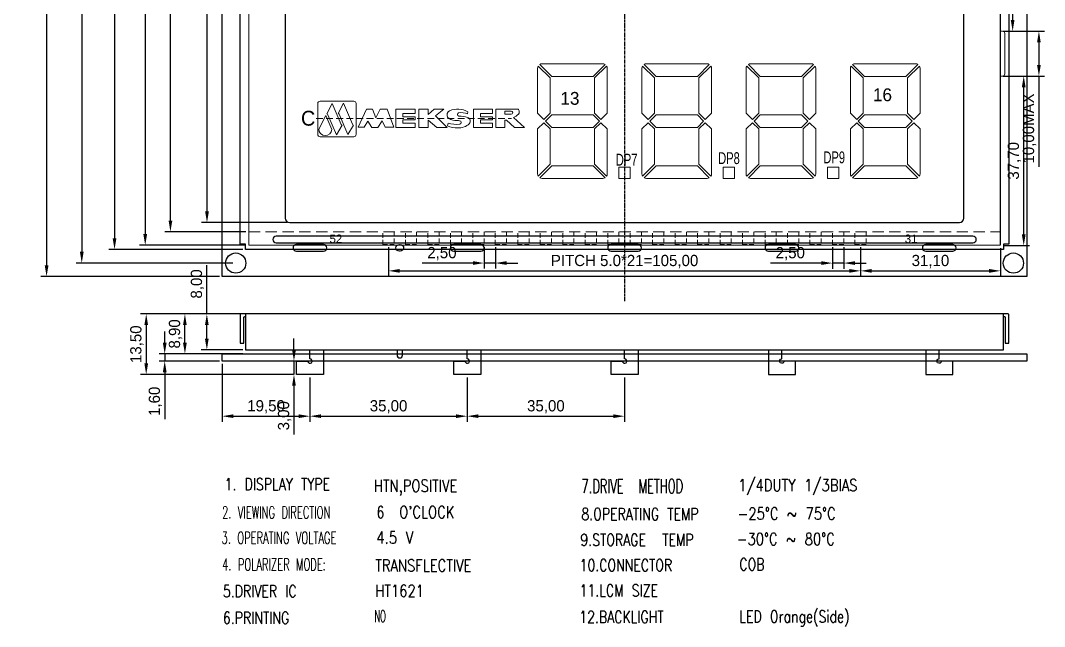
# Model space of a CAD drawing. Header units: millimetres. Extents: x 455 to 3181, y 44 to 381.
# Drawn here: x 455 to 682.8, y 92.1 to 227 of the extents above; entities that cross this region are included whole.
import ezdxf

# ---------------------------------------------------------------- set-up
doc = ezdxf.new("R2010")
doc.units = ezdxf.units.MM
doc.linetypes.add('CENTER', pattern=[2, 1.25, -0.25, 0.25, -0.25])
doc.linetypes.add('DASHED', pattern=[0.75, 0.5, -0.25])
for name, color, linetype in [('BZ', 67, 'Continuous'), ('D', 6, 'Continuous'), ('DWG', 7, 'Continuous'), ('LCD', 4, 'Continuous'), ('PCB', 3, 'Continuous')]:
    doc.layers.add(name, color=color, linetype=linetype)
doc.styles.add('style1', font='txt.shx')
doc.dimstyles.new('ISO-25', dxfattribs={"dimtxt": 2.5, "dimasz": 2.5, "dimexe": 1.25, "dimexo": 0.625, "dimtad": 1, "dimzin": 1, "dimtxsty": 'Standard', "dimcen": 2.5, "dimadec": 0, "dimazin": 0, "dimtfac": 1, "dimtmove": 0, "dimatfit": 3, "dimfxl": 0, "dimarcsym": 0})

# ---------------------------------------------------------------- blocks, each defined once
blk = doc.blocks.new('*D42')
at = {"layer": 'D', "color": 0, "lineweight": -2}
for p, q in [((505.15, 304.21), (487.1, 304.21)), ((488.35, 182.41), (488.35, 301.71)), ((505.15, 179.91), (487.1, 179.91))]:
    blk.add_line(p, q, dxfattribs=at)
at = {"layer": 'D', "color": 0}
for points in [[(487.94, 301.71), (488.77, 301.71), (488.35, 304.21)], [(487.94, 182.41), (488.77, 182.41), (488.35, 179.91)]]:
    blk.add_solid(points, dxfattribs=at)
at = {"layer": 'Defpoints', "color": 0}
for p in [(488.35, 304.21), (505.78, 304.21), (505.78, 179.91)]:
    blk.add_point(p, dxfattribs=at)
at = {"layer": 'D', "color": 0, "insert": (486.27, 242.06), "char_height": 2.5, "attachment_point": 5, "rotation": 90}
blk.add_mtext('COM.124,30%%P0.20', dxfattribs=at)
blk = doc.blocks.new('*D43')
at = {"layer": 'D', "color": 0, "lineweight": -2}
for p, q in [((505.15, 307.21), (481.49, 307.21)), ((482.74, 304.71), (482.74, 179.41)), ((505.15, 176.91), (481.49, 176.91))]:
    blk.add_line(p, q, dxfattribs=at)
at = {"layer": 'D', "color": 0}
for points in [[(482.33, 304.71), (483.16, 304.71), (482.74, 307.21)], [(482.33, 179.41), (483.16, 179.41), (482.74, 176.91)]]:
    blk.add_solid(points, dxfattribs=at)
at = {"layer": 'Defpoints', "color": 0}
for p in [(505.78, 307.21), (482.74, 176.91), (505.78, 176.91)]:
    blk.add_point(p, dxfattribs=at)
at = {"layer": 'D', "color": 0, "insert": (480.66, 242.06), "char_height": 2.5, "attachment_point": 5, "rotation": 90}
blk.add_mtext('LCD.130,30%%P0.20', dxfattribs=at)
blk = doc.blocks.new('*D44')
at = {"layer": 'D', "color": 0, "lineweight": -2}
for p, q in [((641.88, 176.48), (641.88, 169.97)), ((672.98, 176.28), (672.98, 169.97)), ((644.38, 171.22), (670.48, 171.22))]:
    blk.add_line(p, q, dxfattribs=at)
at = {"layer": 'D', "color": 0}
for points in [[(644.38, 171.64), (644.38, 170.8), (641.88, 171.22)], [(670.48, 171.64), (670.48, 170.8), (672.98, 171.22)]]:
    blk.add_solid(points, dxfattribs=at)
at = {"layer": 'Defpoints', "color": 0}
for p in [(641.88, 177.11), (672.98, 176.91), (672.98, 171.22)]:
    blk.add_point(p, dxfattribs=at)
at = {"layer": 'D', "color": 0, "insert": (657.43, 173.3), "char_height": 2.5, "attachment_point": 5}
blk.add_mtext('31,10', dxfattribs=at)
blk = doc.blocks.new('*D45')
at = {"layer": 'D', "color": 0, "lineweight": -2}
for p, q in [((558.13, 176.48), (558.13, 171.71)), ((560.63, 176.48), (560.63, 171.71)), ((555.63, 172.96), (544.38, 172.96)), ((560.63, 172.96), (558.13, 172.96)), ((563.13, 172.96), (565.63, 172.96))]:
    blk.add_line(p, q, dxfattribs=at)
at = {"layer": 'D', "color": 0}
for points in [[(555.63, 173.38), (555.63, 172.55), (558.13, 172.96)], [(563.13, 173.38), (563.13, 172.55), (560.63, 172.96)]]:
    blk.add_solid(points, dxfattribs=at)
at = {"layer": 'Defpoints', "color": 0}
for p in [(558.13, 177.11), (560.63, 177.11), (560.63, 172.96)]:
    blk.add_point(p, dxfattribs=at)
at = {"layer": 'D', "color": 0, "insert": (548.75, 175.05), "char_height": 2.5, "attachment_point": 5}
blk.add_mtext('2,50', dxfattribs=at)
blk = doc.blocks.new('*D46')
at = {"layer": 'D', "color": 0, "lineweight": -2}
for p, q in [((536.88, 176.48), (536.88, 169.97)), ((641.88, 176.48), (641.88, 169.97)), ((539.38, 171.22), (639.38, 171.22))]:
    blk.add_line(p, q, dxfattribs=at)
at = {"layer": 'D', "color": 0}
for points in [[(539.38, 171.64), (539.38, 170.8), (536.88, 171.22)], [(639.38, 171.64), (639.38, 170.8), (641.88, 171.22)]]:
    blk.add_solid(points, dxfattribs=at)
at = {"layer": 'Defpoints', "color": 0}
for p in [(536.88, 177.11), (641.88, 177.11), (641.88, 171.22)]:
    blk.add_point(p, dxfattribs=at)
at = {"layer": 'D', "color": 0, "insert": (589.38, 173.3), "char_height": 2.5, "attachment_point": 5}
blk.add_mtext('PITCH 5.0*21=105,00', dxfattribs=at)
blk = doc.blocks.new('*D47')
at = {"layer": 'D', "color": 0, "lineweight": -2}
for p, q in [((635.63, 176.48), (635.63, 171.7)), ((638.13, 176.48), (638.13, 171.7)), ((633.13, 172.95), (621.88, 172.95)), ((638.13, 172.95), (635.63, 172.95)), ((640.63, 172.95), (643.13, 172.95))]:
    blk.add_line(p, q, dxfattribs=at)
at = {"layer": 'D', "color": 0}
for points in [[(633.13, 173.37), (633.13, 172.54), (635.63, 172.95)], [(640.63, 173.37), (640.63, 172.54), (638.13, 172.95)]]:
    blk.add_solid(points, dxfattribs=at)
at = {"layer": 'Defpoints', "color": 0}
for p in [(635.63, 177.11), (638.13, 177.11), (635.63, 172.95)]:
    blk.add_point(p, dxfattribs=at)
at = {"layer": 'D', "color": 0, "insert": (626.25, 175.04), "char_height": 2.5, "attachment_point": 5}
blk.add_mtext('2,50', dxfattribs=at)
blk = doc.blocks.new('*D48')
at = {"layer": 'D', "color": 0, "lineweight": -2}
for p, q in [((673.6, 224.56), (682.81, 224.56)), ((681.56, 222.06), (681.56, 217.06)), ((673.6, 214.56), (682.81, 214.56)), ((681.56, 214.56), (681.56, 194.38))]:
    blk.add_line(p, q, dxfattribs=at)
at = {"layer": 'D', "color": 0}
for points in [[(681.14, 222.06), (681.97, 222.06), (681.56, 224.56)], [(681.14, 217.06), (681.97, 217.06), (681.56, 214.56)]]:
    blk.add_solid(points, dxfattribs=at)
at = {"layer": 'Defpoints', "color": 0}
for p in [(672.98, 224.56), (681.56, 224.56), (672.98, 214.56)]:
    blk.add_point(p, dxfattribs=at)
at = {"layer": 'D', "color": 0, "insert": (679.47, 202.92), "char_height": 2.5, "attachment_point": 5, "rotation": 90}
blk.add_mtext('10,00MAX', dxfattribs=at)
blk = doc.blocks.new('*D49')
at = {"layer": 'D', "color": 0, "lineweight": -2}
for p, q in [((673.6, 214.56), (679.43, 214.56)), ((678.18, 179.36), (678.18, 212.06)), ((673.6, 176.86), (679.43, 176.86))]:
    blk.add_line(p, q, dxfattribs=at)
at = {"layer": 'D', "color": 0}
for points in [[(677.76, 212.06), (678.6, 212.06), (678.18, 214.56)], [(677.76, 179.36), (678.6, 179.36), (678.18, 176.86)]]:
    blk.add_solid(points, dxfattribs=at)
at = {"layer": 'Defpoints', "color": 0}
for p in [(672.98, 214.56), (678.18, 214.56), (672.98, 176.86)]:
    blk.add_point(p, dxfattribs=at)
at = {"layer": 'D', "color": 0, "insert": (676.1, 195.71), "char_height": 2.5, "attachment_point": 5, "rotation": 90}
blk.add_mtext('37,70', dxfattribs=at)
blk = doc.blocks.new('*D51')
at = {"layer": 'D', "color": 0, "lineweight": -2}
for p, q in [((673.6, 259.56), (676.97, 259.56)), ((675.72, 257.06), (675.72, 227.06)), ((673.6, 224.56), (676.97, 224.56))]:
    blk.add_line(p, q, dxfattribs=at)
at = {"layer": 'D', "color": 0}
for points in [[(675.3, 257.06), (676.13, 257.06), (675.72, 259.56)], [(675.3, 227.06), (676.13, 227.06), (675.72, 224.56)]]:
    blk.add_solid(points, dxfattribs=at)
at = {"layer": 'Defpoints', "color": 0}
for p in [(672.98, 259.56), (672.98, 224.56), (675.72, 224.56)]:
    blk.add_point(p, dxfattribs=at)
at = {"layer": 'D', "color": 0, "insert": (673.63, 242.06), "char_height": 2.5, "attachment_point": 5, "rotation": 90}
blk.add_mtext('35,00', dxfattribs=at)
blk = doc.blocks.new('*D62')
at = {"layer": 'D', "color": 0, "lineweight": -2}
for p, q in [((514.25, 302.16), (495.23, 302.16)), ((496.48, 299.66), (496.48, 184.46)), ((514.25, 181.96), (495.23, 181.96))]:
    blk.add_line(p, q, dxfattribs=at)
at = {"layer": 'D', "color": 0}
for points in [[(496.07, 299.66), (496.9, 299.66), (496.48, 302.16)], [(496.07, 184.46), (496.9, 184.46), (496.48, 181.96)]]:
    blk.add_solid(points, dxfattribs=at)
at = {"layer": 'Defpoints', "color": 0}
for p in [(514.88, 302.16), (496.48, 181.96), (514.88, 181.96)]:
    blk.add_point(p, dxfattribs=at)
at = {"layer": 'D', "color": 0, "insert": (494.4, 242.06), "char_height": 2.5, "attachment_point": 5, "rotation": 90}
blk.add_mtext('V.A. 120,20', dxfattribs=at)
blk = doc.blocks.new('*D70')
at = {"layer": 'D', "color": 0, "lineweight": -2}
for p, q in [((504.45, 308.16), (474.66, 308.16)), ((475.91, 305.66), (475.91, 178.46)), ((504.45, 175.96), (474.66, 175.96))]:
    blk.add_line(p, q, dxfattribs=at)
at = {"layer": 'D', "color": 0}
for points in [[(475.5, 305.66), (476.33, 305.66), (475.91, 308.16)], [(475.5, 178.46), (476.33, 178.46), (475.91, 175.96)]]:
    blk.add_solid(points, dxfattribs=at)
at = {"layer": 'Defpoints', "color": 0}
for p in [(505.08, 308.16), (475.91, 175.96), (505.08, 175.96)]:
    blk.add_point(p, dxfattribs=at)
at = {"layer": 'D', "color": 0, "insert": (473.83, 242.06), "char_height": 2.5, "attachment_point": 5, "rotation": 90}
blk.add_mtext('B/Z 132,20%%P0.50', dxfattribs=at)
blk = doc.blocks.new('*D71')
at = {"layer": 'D', "color": 0, "lineweight": -2}
for p, q in [((499.25, 314.16), (459.55, 314.16)), ((460.8, 311.66), (460.8, 172.46)), ((499.25, 169.96), (459.55, 169.96))]:
    blk.add_line(p, q, dxfattribs=at)
at = {"layer": 'D', "color": 0}
for points in [[(460.38, 311.66), (461.22, 311.66), (460.8, 314.16)], [(460.38, 172.46), (461.22, 172.46), (460.8, 169.96)]]:
    blk.add_solid(points, dxfattribs=at)
at = {"layer": 'Defpoints', "color": 0}
for p in [(499.88, 314.16), (460.8, 169.96), (499.88, 169.96)]:
    blk.add_point(p, dxfattribs=at)
at = {"layer": 'D', "color": 0, "insert": (458.72, 242.06), "char_height": 2.5, "attachment_point": 5, "rotation": 90}
blk.add_mtext('PCB 144,20%%P0.50', dxfattribs=at)
blk = doc.blocks.new('*D72')
at = {"layer": 'D', "color": 0, "lineweight": -2}
for p, q in [((502.25, 311.16), (467.37, 311.16)), ((468.62, 308.66), (468.62, 175.46)), ((502.25, 172.96), (467.37, 172.96))]:
    blk.add_line(p, q, dxfattribs=at)
at = {"layer": 'D', "color": 0}
for points in [[(468.21, 308.66), (469.04, 308.66), (468.62, 311.16)], [(468.21, 175.46), (469.04, 175.46), (468.62, 172.96)]]:
    blk.add_solid(points, dxfattribs=at)
at = {"layer": 'Defpoints', "color": 0}
for p in [(502.88, 311.16), (468.62, 172.96), (502.88, 172.96)]:
    blk.add_point(p, dxfattribs=at)
at = {"layer": 'D', "color": 0, "insert": (466.54, 242.06), "char_height": 2.5, "attachment_point": 5, "rotation": 90}
blk.add_mtext('138,20%%P0.30', dxfattribs=at)
blk = doc.blocks.new('*D83')
at = {"layer": 'D', "color": 0, "lineweight": -2}
for p, q in [((496.45, 161.64), (496.45, 172.47)), ((504.45, 161.64), (495.2, 161.64)), ((496.45, 156.14), (496.45, 159.14)), ((504.45, 153.64), (495.2, 153.64))]:
    blk.add_line(p, q, dxfattribs=at)
at = {"layer": 'D', "color": 0}
for points in [[(496.03, 159.14), (496.86, 159.14), (496.45, 161.64)], [(496.03, 156.14), (496.86, 156.14), (496.45, 153.64)]]:
    blk.add_solid(points, dxfattribs=at)
at = {"layer": 'Defpoints', "color": 0}
for p in [(496.45, 161.64), (505.08, 161.64), (505.08, 153.64)]:
    blk.add_point(p, dxfattribs=at)
at = {"layer": 'D', "color": 0, "insert": (494.36, 168.31), "char_height": 2.5, "attachment_point": 5, "rotation": 90}
blk.add_mtext('8,00', dxfattribs=at)
blk = doc.blocks.new('*D84')
at = {"layer": 'D', "color": 0, "lineweight": -2}
for p, q in [((487.08, 155.24), (487.08, 157.74)), ((499.25, 152.74), (485.83, 152.74)), ((487.08, 152.74), (487.08, 151.14)), ((499.25, 151.14), (485.83, 151.14)), ((487.08, 148.64), (487.08, 138.22))]:
    blk.add_line(p, q, dxfattribs=at)
at = {"layer": 'D', "color": 0}
for points in [[(486.66, 155.24), (487.5, 155.24), (487.08, 152.74)], [(486.66, 148.64), (487.5, 148.64), (487.08, 151.14)]]:
    blk.add_solid(points, dxfattribs=at)
at = {"layer": 'Defpoints', "color": 0}
for p in [(487.08, 152.74), (499.88, 152.74), (499.88, 151.14)]:
    blk.add_point(p, dxfattribs=at)
at = {"layer": 'D', "color": 0, "insert": (485, 142.18), "char_height": 2.5, "attachment_point": 5, "rotation": 90}
blk.add_mtext('1,60', dxfattribs=at)
blk = doc.blocks.new('*D85')
at = {"layer": 'D', "color": 0, "lineweight": -2}
for p, q in [((504.45, 161.64), (490.32, 161.64)), ((491.57, 155.24), (491.57, 159.14)), ((504.45, 152.74), (490.32, 152.74))]:
    blk.add_line(p, q, dxfattribs=at)
at = {"layer": 'D', "color": 0}
for points in [[(491.15, 159.14), (491.98, 159.14), (491.57, 161.64)], [(491.15, 155.24), (491.98, 155.24), (491.57, 152.74)]]:
    blk.add_solid(points, dxfattribs=at)
at = {"layer": 'Defpoints', "color": 0}
for p in [(491.57, 161.64), (505.08, 161.64), (505.08, 152.74)]:
    blk.add_point(p, dxfattribs=at)
at = {"layer": 'D', "color": 0, "insert": (489.48, 157.19), "char_height": 2.5, "attachment_point": 5, "rotation": 90}
blk.add_mtext('8,90', dxfattribs=at)
blk = doc.blocks.new('*D86')
at = {"layer": 'D', "color": 0, "lineweight": -2}
for p, q in [((503.83, 161.64), (481.71, 161.64)), ((482.96, 159.14), (482.96, 150.64)), ((515.75, 148.14), (481.71, 148.14))]:
    blk.add_line(p, q, dxfattribs=at)
at = {"layer": 'D', "color": 0}
for points in [[(482.55, 159.14), (483.38, 159.14), (482.96, 161.64)], [(482.55, 150.64), (483.38, 150.64), (482.96, 148.14)]]:
    blk.add_solid(points, dxfattribs=at)
at = {"layer": 'Defpoints', "color": 0}
for p in [(504.45, 161.64), (482.96, 148.14), (516.38, 148.14)]:
    blk.add_point(p, dxfattribs=at)
at = {"layer": 'D', "color": 0, "insert": (480.88, 154.89), "char_height": 2.5, "attachment_point": 5, "rotation": 90}
blk.add_mtext('13,50', dxfattribs=at)
blk = doc.blocks.new('*D87')
at = {"layer": 'D', "color": 0, "lineweight": -2}
for p, q in [((515.83, 153.64), (515.83, 156.14)), ((515.75, 151.14), (514.58, 151.14)), ((515.83, 151.14), (515.83, 148.14)), ((515.75, 148.14), (514.58, 148.14)), ((515.83, 145.64), (515.83, 134.81))]:
    blk.add_line(p, q, dxfattribs=at)
at = {"layer": 'D', "color": 0}
for points in [[(515.42, 153.64), (516.25, 153.64), (515.83, 151.14)], [(515.42, 145.64), (516.25, 145.64), (515.83, 148.14)]]:
    blk.add_solid(points, dxfattribs=at)
at = {"layer": 'Defpoints', "color": 0}
for p in [(516.38, 151.14), (515.83, 148.14), (516.38, 148.14)]:
    blk.add_point(p, dxfattribs=at)
at = {"layer": 'D', "color": 0, "insert": (513.75, 138.97), "char_height": 2.5, "attachment_point": 5, "rotation": 90}
blk.add_mtext('3,00', dxfattribs=at)
blk = doc.blocks.new('*D88')
at = {"layer": 'D', "color": 0, "lineweight": -2}
for p, q in [((499.88, 150.51), (499.88, 137.62)), ((519.38, 147.51), (519.38, 137.62)), ((502.38, 138.87), (516.88, 138.87))]:
    blk.add_line(p, q, dxfattribs=at)
at = {"layer": 'D', "color": 0}
for points in [[(502.38, 139.29), (502.38, 138.46), (499.88, 138.87)], [(516.88, 139.29), (516.88, 138.46), (519.38, 138.87)]]:
    blk.add_solid(points, dxfattribs=at)
at = {"layer": 'Defpoints', "color": 0}
for p in [(499.88, 151.14), (519.38, 148.14), (519.38, 138.87)]:
    blk.add_point(p, dxfattribs=at)
at = {"layer": 'D', "color": 0, "insert": (509.63, 140.96), "char_height": 2.5, "attachment_point": 5}
blk.add_mtext('19,50', dxfattribs=at)
blk = doc.blocks.new('*D89')
at = {"layer": 'D', "color": 0, "lineweight": -2}
for p, q in [((519.38, 147.51), (519.38, 137.62)), ((554.38, 147.51), (554.38, 137.62)), ((521.88, 138.87), (551.88, 138.87))]:
    blk.add_line(p, q, dxfattribs=at)
at = {"layer": 'D', "color": 0}
for points in [[(521.88, 139.29), (521.88, 138.46), (519.38, 138.87)], [(551.88, 139.29), (551.88, 138.46), (554.38, 138.87)]]:
    blk.add_solid(points, dxfattribs=at)
at = {"layer": 'Defpoints', "color": 0}
for p in [(519.38, 148.14), (554.38, 148.14), (554.38, 138.87)]:
    blk.add_point(p, dxfattribs=at)
at = {"layer": 'D', "color": 0, "insert": (536.88, 140.96), "char_height": 2.5, "attachment_point": 5}
blk.add_mtext('35,00', dxfattribs=at)
blk = doc.blocks.new('*D90')
at = {"layer": 'D', "color": 0, "lineweight": -2}
for p, q in [((554.38, 147.51), (554.38, 137.62)), ((589.38, 147.51), (589.38, 137.62)), ((556.88, 138.87), (586.88, 138.87))]:
    blk.add_line(p, q, dxfattribs=at)
at = {"layer": 'D', "color": 0}
for points in [[(556.88, 139.29), (556.88, 138.46), (554.38, 138.87)], [(586.88, 139.29), (586.88, 138.46), (589.38, 138.87)]]:
    blk.add_solid(points, dxfattribs=at)
at = {"layer": 'Defpoints', "color": 0}
for p in [(554.38, 148.14), (589.38, 148.14), (589.38, 138.87)]:
    blk.add_point(p, dxfattribs=at)
at = {"layer": 'D', "color": 0, "insert": (571.88, 140.96), "char_height": 2.5, "attachment_point": 5}
blk.add_mtext('35,00', dxfattribs=at)

msp = doc.modelspace()

# ---------------------------------------------------------------- linework, layer by layer
at = {"lineweight": 13}
msp.add_lwpolyline([(505.776, 307.206), (505.776, 176.906), (672.976, 176.906), (672.976, 307.206)], close=True, dxfattribs=at)
msp.add_lwpolyline([(672.976, 214.556), (673.476, 214.556, 0.4142136), (673.976, 215.056), (673.976, 224.056, 0.4142136), (673.476, 224.556), (672.976, 224.556)], format="xyb", dxfattribs=at)
at = {"linetype": 'DASHED', "lineweight": 13, "ltscale": 5}
msp.add_lwpolyline([(505.776, 179.906), (672.976, 179.906)], dxfattribs=at)
at = {"linetype": 'DASHED', "lineweight": 13, "ltscale": 2}
for points in [[(538.126, 179.906), (538.126, 177.106), (535.626, 177.106), (535.626, 179.906)], [(543.126, 179.906), (543.126, 177.106), (540.626, 177.106), (540.626, 179.906)], [(548.126, 179.906), (548.126, 177.106), (545.626, 177.106), (545.626, 179.906)], [(553.126, 179.906), (553.126, 177.106), (550.626, 177.106), (550.626, 179.906)], [(558.126, 179.906), (558.126, 177.106), (555.626, 177.106), (555.626, 179.906)], [(563.126, 179.906), (563.126, 177.106), (560.626, 177.106), (560.626, 179.906)], [(568.126, 179.906), (568.126, 177.106), (565.626, 177.106), (565.626, 179.906)], [(573.126, 179.906), (573.126, 177.106), (570.626, 177.106), (570.626, 179.906)], [(578.126, 179.906), (578.126, 177.106), (575.626, 177.106), (575.626, 179.906)], [(583.126, 179.906), (583.126, 177.106), (580.626, 177.106), (580.626, 179.906)], [(588.126, 179.906), (588.126, 177.106), (585.626, 177.106), (585.626, 179.906)], [(593.126, 179.906), (593.126, 177.106), (590.626, 177.106), (590.626, 179.906)], [(598.126, 179.906), (598.126, 177.106), (595.626, 177.106), (595.626, 179.906)], [(603.126, 179.906), (603.126, 177.106), (600.626, 177.106), (600.626, 179.906)], [(608.126, 179.906), (608.126, 177.106), (605.626, 177.106), (605.626, 179.906)], [(613.126, 179.906), (613.126, 177.106), (610.626, 177.106), (610.626, 179.906)], [(618.126, 179.906), (618.126, 177.106), (615.626, 177.106), (615.626, 179.906)], [(623.126, 179.906), (623.126, 177.106), (620.626, 177.106), (620.626, 179.906)], [(628.126, 179.906), (628.126, 177.106), (625.626, 177.106), (625.626, 179.906)], [(633.126, 179.906), (633.126, 177.106), (630.626, 177.106), (630.626, 179.906)], [(638.126, 179.906), (638.126, 177.106), (635.626, 177.106), (635.626, 179.906)], [(643.126, 179.906), (643.126, 177.106), (640.626, 177.106), (640.626, 179.906)]]:
    msp.add_lwpolyline(points, dxfattribs=at)
at = {"layer": 'BZ'}
for p, q in [((513.876, 301.156), (513.876, 182.956)), ((664.876, 182.956), (664.876, 301.156)), ((514.876, 181.956), (663.876, 181.956))]:
    msp.add_line(p, q, dxfattribs=at)
msp.add_lwpolyline([(503.876, 177.156), (503.876, 306.956), (505.076, 306.956), (505.076, 308.156), (673.676, 308.156), (673.676, 306.956), (674.876, 306.956), (674.876, 177.156), (673.676, 177.156), (673.676, 175.956), (505.076, 175.956), (505.076, 177.156)], close=True, dxfattribs=at)
msp.add_lwpolyline([(511.876, 178.956, 1), (511.876, 177.456), (666.876, 177.456, 1), (666.876, 178.956)], format="xyb", close=True, dxfattribs=at)
for points in [[(673.676, 161.039), (673.876, 161.039, -0.4142136), (674.076, 160.839), (674.076, 155.139), (674.876, 155.139), (674.876, 161.439, 0.4142136), (674.676, 161.639), (504.076, 161.639, 0.4142136), (503.876, 161.439), (503.876, 155.139), (504.676, 155.139), (504.676, 160.839, -0.4142136), (504.876, 161.039), (505.076, 161.039)], [(522.376, 153.639), (522.376, 148.139), (516.376, 148.139), (516.376, 151.139), (518.876, 151.139, 2.4142136), (519.376, 151.639), (519.376, 153.639)], [(538.776, 153.639), (538.776, 152.439, 1), (539.976, 152.439), (539.976, 153.639)], [(557.376, 153.639), (557.376, 148.139), (551.376, 148.139), (551.376, 151.139), (553.876, 151.139, 2.4142136), (554.376, 151.639), (554.376, 153.639)], [(592.376, 153.639), (592.376, 148.139), (586.376, 148.139), (586.376, 151.139), (588.876, 151.139, 2.4142136), (589.376, 151.639), (589.376, 153.639)], [(621.376, 153.639), (621.376, 148.139), (627.376, 148.139), (627.376, 151.139), (624.876, 151.139, -2.4142136), (624.376, 151.639), (624.376, 153.639)], [(656.376, 153.639), (656.376, 148.139), (662.376, 148.139), (662.376, 151.139), (659.876, 151.139, -2.4142136), (659.376, 151.639), (659.376, 153.639)]]:
    msp.add_lwpolyline(points, format="xyb", dxfattribs=at)
msp.add_lwpolyline([(505.076, 161.639), (505.076, 153.639), (673.676, 153.639), (673.676, 161.639)], dxfattribs=at)
for centre, start, end in [((514.876, 182.956), 180, 270), ((663.876, 182.956), 270, 0)]:
    msp.add_arc(centre, 1, start, end, dxfattribs=at)
at = {"layer": 'D', "linetype": 'CENTER', "ltscale": 0.5}
msp.add_line((589.376, 324.118), (589.376, 164.426), dxfattribs=at)
at = {"layer": 'D', "linetype": 'DASHED', "lineweight": 13, "ltscale": 3}
msp.add_line((520.753, 205.156), (564.197, 205.156), dxfattribs=at)
at = {"layer": 'DWG', "lineweight": 13}
for points in [[(572.826, 214.153), (570.164, 216.814, 0.1339725), (570.026, 216.306), (570.026, 206.31), (571.426, 204.91), (572.826, 206.31)], [(582.372, 214.506), (573.179, 214.506), (570.518, 217.168, -0.1339725), (571.026, 217.306), (584.526, 217.306, -0.1339725), (585.034, 217.168)], [(582.726, 206.31), (582.726, 214.153), (585.387, 216.814, -0.1339725), (585.526, 216.306), (585.526, 206.31), (584.126, 204.91)], [(596.026, 214.153), (593.364, 216.814, 0.1339725), (593.226, 216.306), (593.226, 206.31), (594.626, 204.91), (596.026, 206.31)], [(605.572, 214.506), (596.379, 214.506), (593.718, 217.168, -0.1339725), (594.226, 217.306), (607.726, 217.306, -0.1339725), (608.234, 217.168)], [(605.926, 206.31), (605.926, 214.153), (608.587, 216.814, -0.1339725), (608.726, 216.306), (608.726, 206.31), (607.326, 204.91)], [(619.226, 214.153), (616.564, 216.814, 0.1339725), (616.426, 216.306), (616.426, 206.31), (617.826, 204.91), (619.226, 206.31)], [(628.772, 214.506), (619.579, 214.506), (616.918, 217.168, -0.1339725), (617.426, 217.306), (630.926, 217.306, -0.1339725), (631.434, 217.168)], [(629.126, 206.31), (629.126, 214.153), (631.787, 216.814, -0.1339725), (631.926, 216.306), (631.926, 206.31), (630.526, 204.91)], [(639.626, 216.306), (639.626, 206.31), (641.026, 204.91), (642.426, 206.31), (642.426, 214.153), (639.764, 216.814, 0.1339725)], [(640.118, 217.168), (642.779, 214.506), (651.972, 214.506), (654.634, 217.168, 0.1339725), (654.126, 217.306), (640.626, 217.306, 0.1339725)], [(654.987, 216.814), (652.326, 214.153), (652.326, 206.31), (653.726, 204.91), (655.126, 206.31), (655.126, 216.306, 0.1339725)], [(521.637, 208.976), (529.142, 208.976, -0.4142136), (529.642, 208.476), (529.642, 201.583, -0.4142136), (529.142, 201.083), (521.637, 201.083, -0.4142136), (521.137, 201.583), (521.137, 208.476, -0.4142136)], [(524.298, 208.51), (526.315, 203.836, 0.1999516), (526.569, 203.626), (525.293, 201.532), (523.371, 205.984, 0.2261393), (523.112, 206.206)], [(525.662, 206.255), (526.832, 208.527), (528.853, 203.845, 0.1814425), (529.094, 203.664), (527.835, 201.598), (525.893, 206.098, 0.1610227)], [(524.282, 202.682), (522.921, 205.836), (521.346, 202.775, 0.9550842)], [(552.707, 203.872, -0.108291), (550.129, 204.114), (549.959, 203.485, 0.0965178), (552.295, 203.073, 0.2161686), (554.831, 203.974, 0.5244153), (554.462, 205.372, 0.0734878), (552.525, 205.687, -0.8098111), (552.441, 206.376, -0.154636), (554.45, 206.159), (554.535, 206.642, 0.2314641), (550.457, 206.876, 0.4027906), (549.996, 205.396, 0.1753132), (551.63, 204.707, -0.0551014), (552.671, 204.646, -0.8887703)], [(564.655, 205.336, 0.0743604), (565.761, 206.074, 0.420515), (565.684, 207.22), (560.771, 207.22), (560.771, 203.103), (562.731, 203.103), (562.731, 204.736), (563.117, 204.736), (564.898, 203.103), (567.092, 203.103)], [(562.731, 206.095), (564.168, 206.095, 1), (564.168, 206.783), (562.731, 206.783)], [(570.026, 202.803), (570.026, 192.806, 0.1339725), (570.164, 192.298), (572.826, 194.96), (572.826, 202.803), (571.426, 204.203)], [(582.726, 202.803), (582.726, 194.96), (585.387, 192.298, 0.1339725), (585.526, 192.806), (585.526, 202.803), (584.126, 204.203)], [(593.226, 202.803), (593.226, 192.806, 0.1339725), (593.364, 192.298), (596.026, 194.96), (596.026, 202.803), (594.626, 204.203)], [(605.926, 202.803), (605.926, 194.96), (608.587, 192.298, 0.1339725), (608.726, 192.806), (608.726, 202.803), (607.326, 204.203)], [(616.426, 202.803), (616.426, 192.806, 0.1339725), (616.564, 192.298), (619.226, 194.96), (619.226, 202.803), (617.826, 204.203)], [(629.126, 202.803), (629.126, 194.96), (631.787, 192.298, 0.1339725), (631.926, 192.806), (631.926, 202.803), (630.526, 204.203)], [(639.626, 192.806), (639.626, 202.803), (641.026, 204.203), (642.426, 202.803), (642.426, 194.96), (639.764, 192.298, -0.1339725)], [(652.326, 202.803), (653.726, 204.203), (655.126, 202.803), (655.126, 192.806, -0.1339725), (654.987, 192.298), (652.326, 194.96)], [(570.518, 191.945, 0.1339725), (571.026, 191.806), (584.526, 191.806, 0.1339725), (585.034, 191.945), (582.372, 194.606), (573.179, 194.606)], [(593.718, 191.945, 0.1339725), (594.226, 191.806), (607.726, 191.806, 0.1339725), (608.234, 191.945), (605.572, 194.606), (596.379, 194.606)], [(616.918, 191.945, 0.1339725), (617.426, 191.806), (630.926, 191.806, 0.1339725), (631.434, 191.945), (628.772, 194.606), (619.579, 194.606)], [(654.634, 191.945), (651.972, 194.606), (642.779, 194.606), (640.118, 191.945, 0.1339725), (640.626, 191.806), (654.126, 191.806, 0.1339725)]]:
    msp.add_lwpolyline(points, format="xyb", close=True, dxfattribs=at)
for points in [[(531.956, 207.22), (533.328, 207.22), (534.059, 205.278), (535.013, 207.22), (536.537, 207.22), (538.053, 203.229), (536.127, 203.229), (535.45, 204.601), (534.511, 203.103), (533.147, 203.103), (532.27, 204.568), (531.464, 203.229), (530.131, 203.229)], [(542.761, 204.087), (542.761, 203.103), (538.528, 203.103), (538.528, 207.22), (542.761, 207.22), (542.761, 206.237), (540.061, 206.237), (540.061, 205.492), (542.761, 205.492), (542.761, 204.832), (540.061, 204.832), (540.061, 204.087)], [(543.633, 207.22), (545.671, 207.22), (545.671, 206.024), (547.023, 207.22), (549.174, 207.22), (547.298, 205.74), (549.894, 203.103), (547.594, 203.103), (545.671, 204.777), (545.671, 203.103), (543.633, 203.103)], [(559.999, 203.103), (555.766, 203.103), (555.766, 207.22), (559.999, 207.22), (559.999, 206.237), (557.299, 206.237), (557.299, 205.492), (559.999, 205.492), (559.999, 204.832), (557.299, 204.832), (557.299, 204.087), (559.999, 204.087)], [(571.779, 204.556), (573.179, 205.956), (582.372, 205.956), (583.772, 204.556), (582.372, 203.156), (573.179, 203.156)], [(594.979, 204.556), (596.379, 205.956), (605.572, 205.956), (606.972, 204.556), (605.572, 203.156), (596.379, 203.156)], [(618.179, 204.556), (619.579, 205.956), (628.772, 205.956), (630.172, 204.556), (628.772, 203.156), (619.579, 203.156)], [(651.972, 205.956), (642.779, 205.956), (641.379, 204.556), (642.779, 203.156), (651.972, 203.156), (653.372, 204.556)], [(588.126, 191.806), (590.626, 191.806), (590.626, 194.306), (588.126, 194.306)], [(611.326, 191.806), (613.826, 191.806), (613.826, 194.306), (611.326, 194.306)], [(634.526, 191.806), (637.026, 191.806), (637.026, 194.306), (634.526, 194.306)]]:
    msp.add_lwpolyline(points, close=True, dxfattribs=at)
at = {"layer": 'LCD'}
msp.add_line((672.976, 307.206), (672.976, 176.906), dxfattribs=at)
at = {"layer": 'PCB'}
for p, q in [((499.876, 151.139), (499.876, 152.739)), ((499.876, 152.739), (678.876, 152.739)), ((678.876, 152.739), (678.876, 151.139)), ((678.876, 151.139), (499.876, 151.139))]:
    msp.add_line(p, q, dxfattribs=at)
msp.add_lwpolyline([(499.876, 314.156), (678.876, 314.156), (678.876, 169.956), (499.876, 169.956)], close=True, dxfattribs=at)
for points in [[(516.376, 175.606), (522.376, 175.606, 1), (522.376, 177.106), (516.376, 177.106, 1)], [(539.476, 177.106, -1), (539.476, 175.606), (539.276, 175.606, -1), (539.276, 177.106)], [(551.376, 175.606), (557.376, 175.606, 1), (557.376, 177.106), (551.376, 177.106, 1)], [(586.376, 175.606), (592.376, 175.606, 1), (592.376, 177.106), (586.376, 177.106, 1)], [(621.376, 175.606), (627.376, 175.606, 1), (627.376, 177.106), (621.376, 177.106, 1)], [(656.376, 175.606), (662.376, 175.606, 1), (662.376, 177.106), (656.376, 177.106, 1)]]:
    msp.add_lwpolyline(points, format="xyb", close=True, dxfattribs=at)
for centre in [(502.876, 172.956), (675.876, 172.956)]:
    msp.add_circle(centre, 2.25, dxfattribs=at)

# ---------------------------------------------------------------- texts
at = {"layer": 'D', "lineweight": 13}
for s, height, p in [('16', 2.8555, (644.626, 208.987)), ('13', 2.8555, (575.101, 208.191)), ('C', 3.3, (517.393, 203.542)), ('52', 1.8949, (523.745, 177.413)), ('31', 1.8949, (651.713, 177.413))]:
    msp.add_text(s, height=height, dxfattribs=at).set_placement(p)
at = {"layer": 'D', "lineweight": 13, "width": 0.7}
for s, p in [('DP7', (587.428, 194.641)), ('DP8', (610.205, 194.992)), ('DP9', (633.619, 195.165))]:
    msp.add_text(s, height=2.6403, dxfattribs=at).set_placement(p)
at = {"layer": 'D', "lineweight": 13, "style": 'style1'}
for s, height, width, p in [('1/4DUTY 1/3BIAS', 2.67863, 0.8, (614.654, 122.173)), ('1. DISPLAY TYPE', 2.67863, 0.76, (500.406, 122.398)), ('HTN,POSITIVE', 2.67863, 0.8, (533.604, 122.056)), ('7.DRIVE  METHOD', 3.11149, 0.6, (579.792, 121.735)), ('2. VIEWING DIRECTION', 2.67863, 0.6, (499.848, 116.119)), ('6', 2.679, 0.76, (534.181, 116.174)), ("O'CLOCK", 2.6786, 0.8, (539.239, 116.174)), ('-25%%DC ~ 75%%DC', 2.67863, 0.8, (614.533, 115.858)), ('8.OPERATING TEMP ', 2.67863, 0.76, (579.783, 115.747)), ('3. OPERATING VOLTAGE', 2.67863, 0.6, (499.744, 110.456)), ('4.5 V', 2.6786, 0.8, (534.176, 110.502)), ('9.STORAGE  TEMP', 2.67863, 0.76, (579.559, 110.004)), ('-30%%DC ~ 80%%DC', 2.67863, 0.8, (614.342, 110.191)), ('4. POLARIZER MODE:', 2.67863, 0.6, (499.862, 104.513)), ('COB', 2.6786, 0.76, (614.917, 104.56)), ('TRANSFLECTIVE', 2.67863, 0.8, (533.918, 104.303)), ('10.CONNECTOR', 2.67863, 0.76, (579.383, 104.362)), ('5.DRIVER IC', 2.67863, 0.76, (500.036, 98.579)), ('HT1621', 2.6786, 0.8, (533.918, 98.656)), ('11.LCM SIZE', 2.67863, 0.76, (579.383, 98.731)), ('NO', 2.6786, 0.5, (533.738, 93.01)), ('LED Orange(Side)', 2.67863, 0.76, (614.917, 92.945)), ('6.PRINTING', 2.6786, 0.76, (500.036, 92.637)), ('12.BACKLIGHT', 2.67863, 0.76, (579.311, 92.849))]:
    msp.add_text(s, height=height, dxfattribs=dict(at, width=width)).set_placement(p)

# ---------------------------------------------------------------- dimensions: what is measured, and where the dimension line sits
at = {"layer": 'D'}
for base, p1, p2, text, picture, middle in [((460.802, 169.956), (499.876, 314.156), (499.876, 169.956), 'PCB <>%%P0.50', '*D71', (458.718, 242.056)), ((468.625, 172.956), (502.876, 311.156), (502.876, 172.956), '<>%%P0.30', '*D72', (466.542, 242.056)), ((475.913, 175.956), (505.076, 308.156), (505.076, 175.956), 'B/Z <>%%P0.50', '*D70', (473.83, 242.056)), ((482.742, 176.906), (505.776, 307.206), (505.776, 176.906), 'LCD.<>%%P0.20', '*D43', (480.658, 242.056)), ((488.355, 304.206), (505.776, 179.906), (505.776, 304.206), 'COM.<>%%P0.20', '*D42', (486.271, 242.056)), ((496.484, 181.956), (514.876, 302.156), (514.876, 181.956), 'V.A. <>', '*D62', (494.401, 242.056))]:
    dim = msp.add_linear_dim(base=base, p1=p1, p2=p2, angle=90, text=text, dimstyle='ISO-25', dxfattribs=at)
    dim.commit()
    dim.dimension.update_dxf_attribs({"geometry": picture, "text_midpoint": middle})
for base, p1, p2, angle, picture, middle in [((675.717, 224.556), (672.976, 259.556), (672.976, 224.556), 90, '*D51', (673.633, 242.056)), ((635.626, 172.954), (638.126, 177.106), (635.626, 177.106), 180, '*D47', (626.251, 175.037)), ((496.448, 161.639), (505.076, 153.639), (505.076, 161.639), 90, '*D83', (494.364, 168.306)), ((482.964, 148.139), (504.451, 161.639), (516.376, 148.139), 90, '*D86', (480.881, 154.889)), ((491.568, 161.639), (505.077, 152.739), (505.076, 161.639), 90, '*D85', (489.485, 157.189)), ((515.833, 148.139), (516.376, 151.139), (516.376, 148.139), 90, '*D87', (513.749, 138.972))]:
    dim = msp.add_linear_dim(base=base, p1=p1, p2=p2, angle=angle, dimstyle='ISO-25', dxfattribs=at)
    dim.commit()
    dim.dimension.update_dxf_attribs({"geometry": picture, "text_midpoint": middle})
dim = msp.add_linear_dim(base=(681.557, 224.556), p1=(672.976, 214.556), p2=(672.976, 224.556), angle=90, text='<>MAX', dimstyle='ISO-25', dxfattribs=at)
dim.commit()
dim.dimension.update_dxf_attribs({"geometry": '*D48', "text_midpoint": (681.557, 202.919), "dimtype": 160})
for base, p1, p2, picture, middle in [((678.179, 214.556), (672.976, 176.856), (672.976, 214.556), '*D49', (678.179, 195.706)), ((487.08, 152.739), (499.876, 151.139), (499.876, 152.739), '*D84', (487.08, 142.181))]:
    dim = msp.add_linear_dim(base=base, p1=p1, p2=p2, angle=90, dimstyle='ISO-25', dxfattribs=at)
    dim.commit()
    dim.dimension.update_dxf_attribs({"geometry": picture, "text_midpoint": middle, "dimtype": 160})
dim = msp.add_linear_dim(base=(641.876, 171.221), p1=(536.876, 177.106), p2=(641.876, 177.106), text='PITCH 5.0*21=<>', dimstyle='ISO-25', dxfattribs=at)
dim.commit()
dim.dimension.update_dxf_attribs({"geometry": '*D46', "text_midpoint": (589.376, 173.304)})
dim = msp.add_linear_dim(base=(560.626, 172.965), p1=(558.126, 177.106), p2=(560.626, 177.106), dimstyle='ISO-25', dxfattribs=at)
dim.commit()
dim.dimension.update_dxf_attribs({"geometry": '*D45', "text_midpoint": (548.751, 172.965), "dimtype": 160})
for base, p1, p2, picture, middle in [((672.976, 171.221), (641.876, 177.106), (672.976, 176.906), '*D44', (657.426, 173.304)), ((519.376, 138.875), (499.876, 151.139), (519.376, 148.139), '*D88', (509.626, 140.958)), ((554.376, 138.875), (519.376, 148.139), (554.376, 148.139), '*D89', (536.876, 140.958)), ((589.376, 138.875), (554.376, 148.139), (589.376, 148.139), '*D90', (571.876, 140.958))]:
    dim = msp.add_linear_dim(base=base, p1=p1, p2=p2, dimstyle='ISO-25', dxfattribs=at)
    dim.commit()
    dim.dimension.update_dxf_attribs({"geometry": picture, "text_midpoint": middle})

doc.saveas('drawing.dxf')
